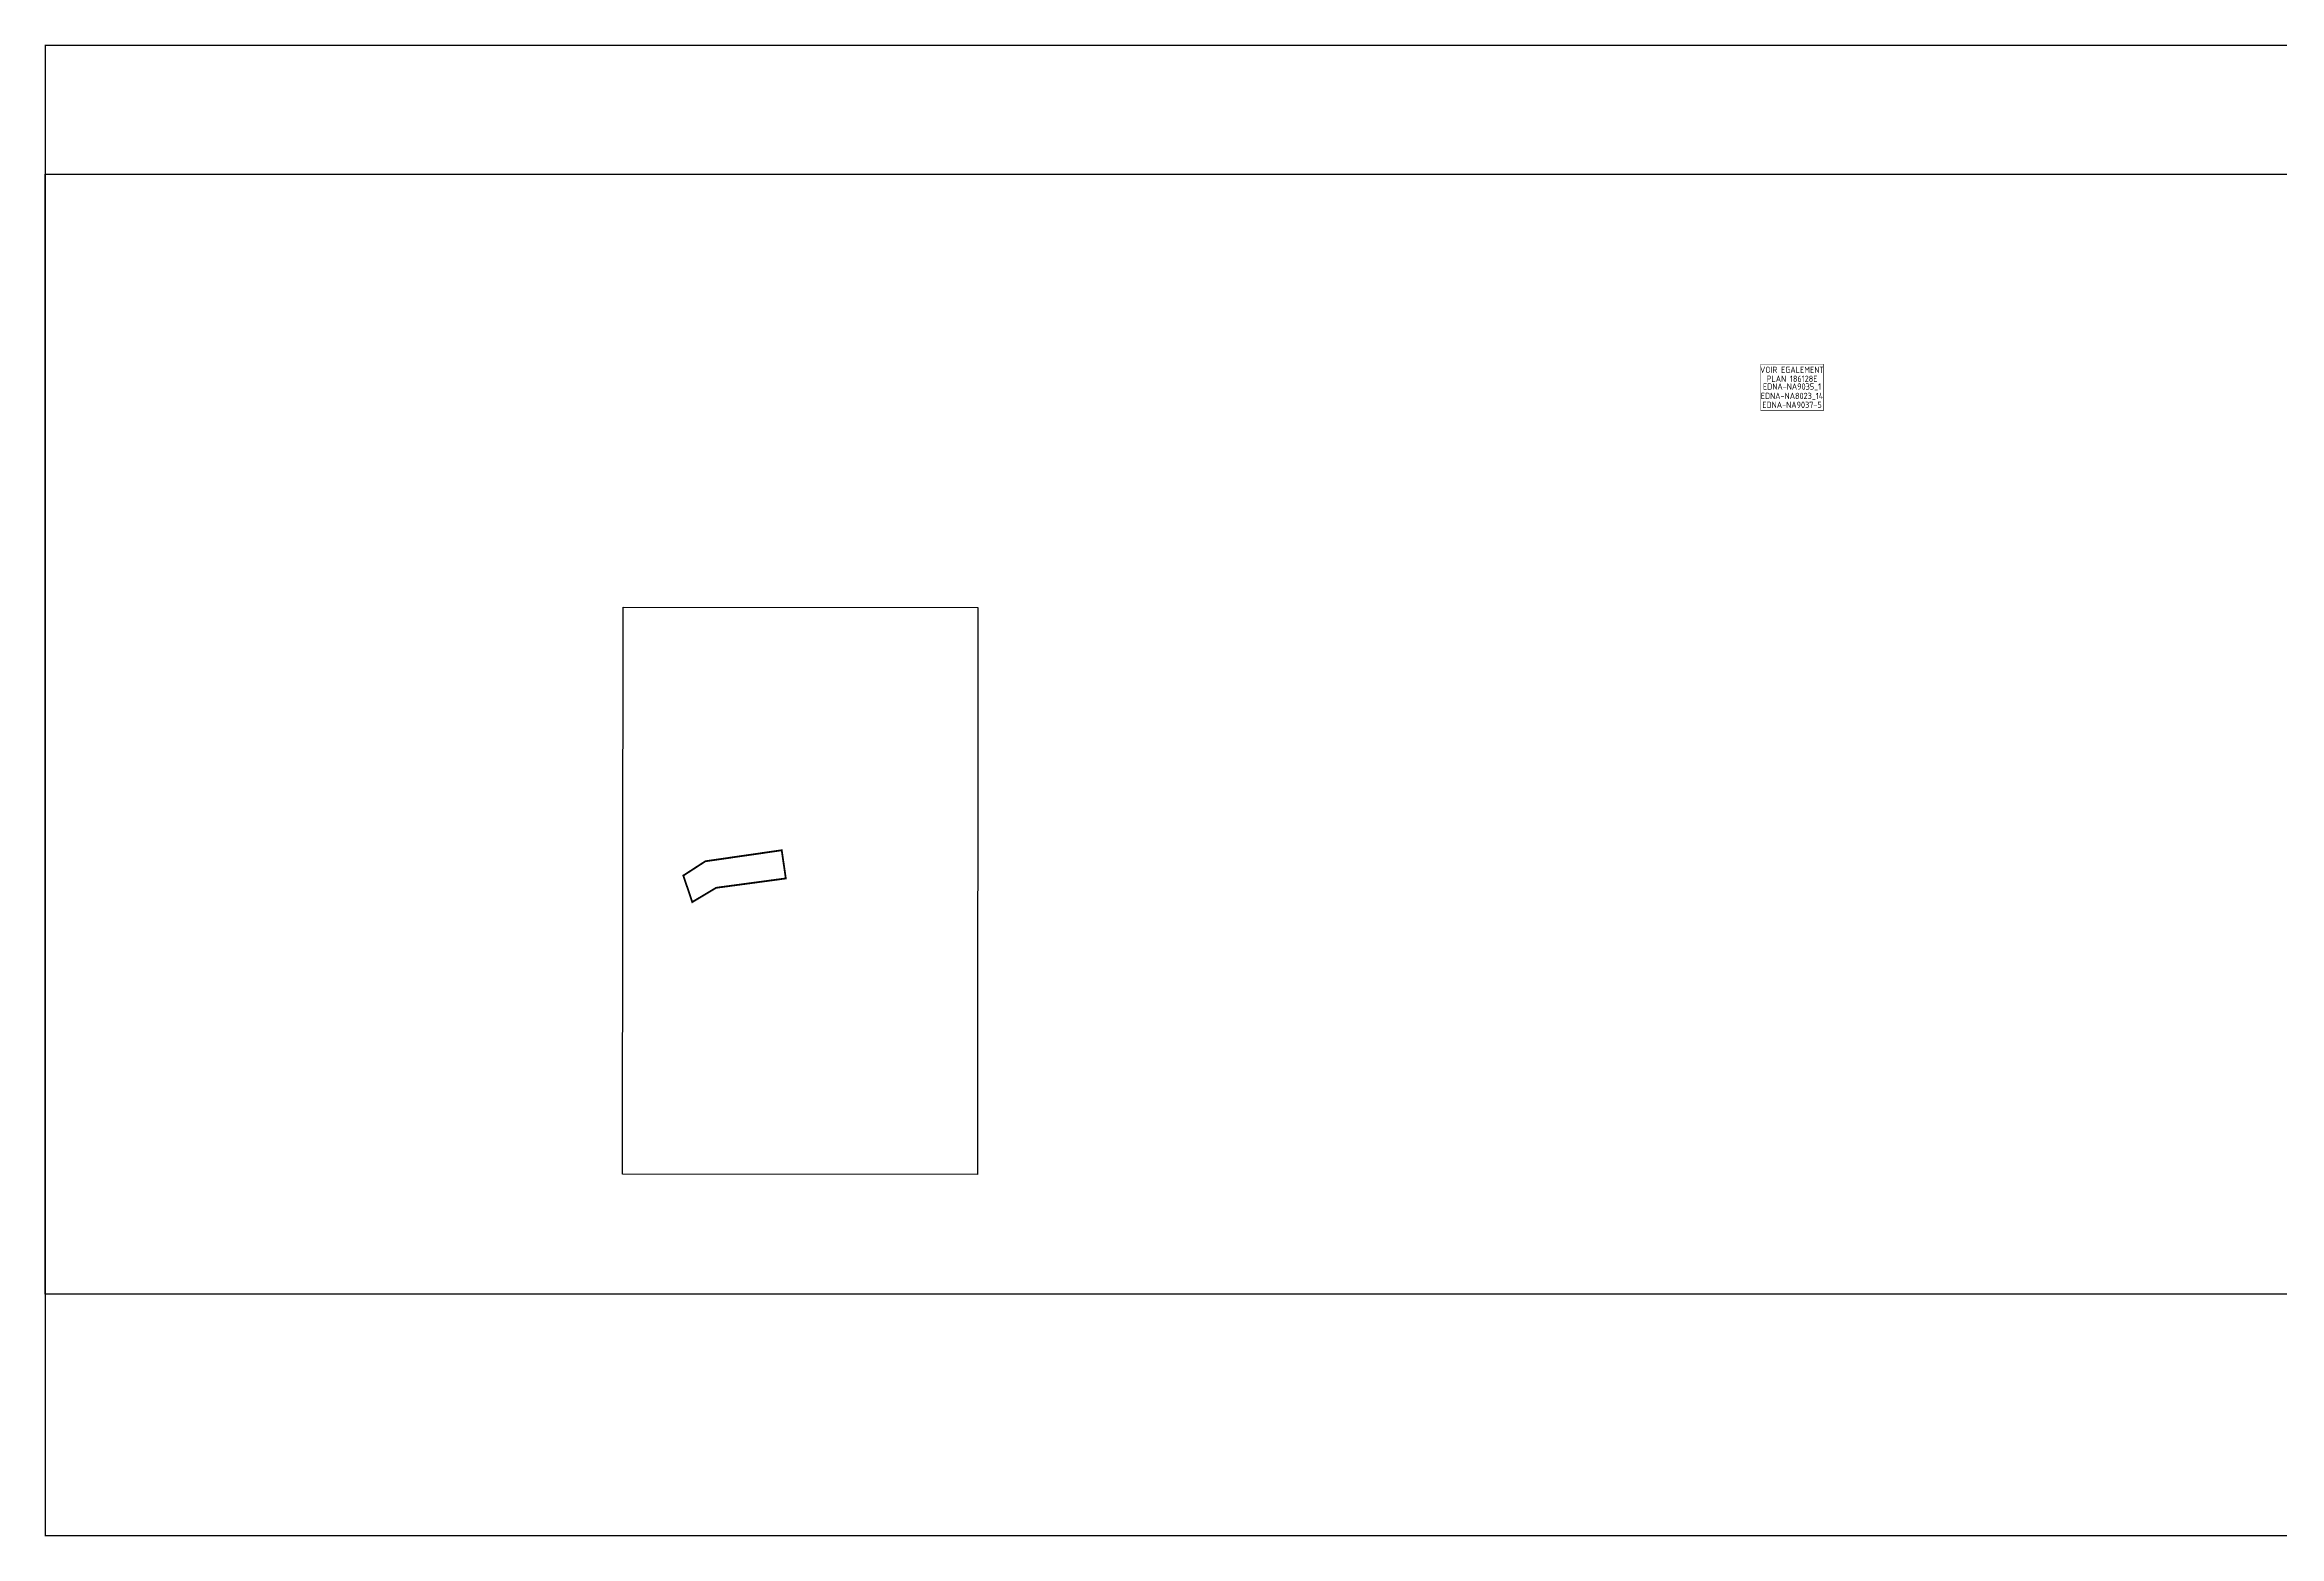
# Model space of a CAD drawing. Header units: millimetres. Extents: x 0 to 2491, y -759 to 72.
# Drawn here: x 0 to 1244, y -759 to 72 of the extents above; entities that cross this region are included whole.
import ezdxf
from ezdxf.enums import TextEntityAlignment as Align

# ---------------------------------------------------------------- set-up
doc = ezdxf.new("R2010")
doc.units = ezdxf.units.MM
for name, color, linetype in [('CARTOUCHE', 7, 'CONTINUOUS'), ('INDICATION', 7, 'CONTINUOUS'), ('RASTER', 7, 'CONTINUOUS')]:
    doc.layers.add(name, color=color, linetype=linetype)
doc.styles.add('CARTOUCHE', font='ARIAL.TTF', dxfattribs={"width": 0.85})
doc.styles.add('INDICATIONS', font='isocp.shx', dxfattribs={"width": 0.85})
doc.styles.add('ROMANS', font='romans')
picture_1 = doc.add_image_def('image1.tif', size_in_pixel=(19613, 4912))
picture_2 = doc.add_image_def('image2.tif', size_in_pixel=(3154, 1973))

# ---------------------------------------------------------------- blocks, each defined once
blk = doc.blocks.new('ORES A0')
at = {"layer": 'CARTOUCHE', "const_width": 0.7}
blk.add_lwpolyline([(0, 0), (-2491.1, 0), (-2491.1, 830), (0, 830)], close=True, dxfattribs=at)
at = {"layer": 'CARTOUCHE', "color": 7, "linetype": 'Continuous', "style": 'CARTOUCHE', "width": 0.85}
for tag, height, p in [('COM', 5, (-51.9, 82.5)), ('LOC', 4, (-51.9, 75.9)), ('RES', 4, (-51.9, 63.5))]:
    blk.add_attdef(tag, text='', height=height, dxfattribs=at).set_placement(p, align=Align.CENTER)
at = {"layer": 'CARTOUCHE', "color": 7, "linetype": 'Continuous', "style": 'ROMANS', "width": 0.5}
for tag, p in [('MD1', (-391.7, 75.5)), ('MD1-2', (-361.4, 75.5)), ('MD2', (-391.7, 69.5)), ('MD3', (-391.7, 63.5)), ('MD2-2', (-361.4, 69.5)), ('MD3-2', (-361.4, 63.5)), ('MD4', (-391.7, 57.5)), ('MD5', (-391.7, 51.5)), ('MD4-2', (-361.4, 57.5)), ('MD5-2', (-361.4, 51.5)), ('MD6', (-391.7, 45.5)), ('MD7', (-391.7, 39.5)), ('MD6-2', (-361.4, 45.5)), ('MD7-2', (-361.4, 39.5)), ('MD8', (-391.7, 33.5)), ('MD9', (-391.7, 27.5)), ('MD8-2', (-361.4, 33.5)), ('MD9-2', (-361.4, 27.5)), ('MD10', (-391.7, 21.5)), ('MD10-2', (-361.4, 21.5))]:
    blk.add_attdef(tag, p, '', height=3, dxfattribs=at)
for tag, p in [('MD1-3', (-232.7, 77)), ('MD2-3', (-232.7, 71)), ('MD3-3', (-232.7, 65)), ('MD4-3', (-232.7, 59)), ('MD5-3', (-232.7, 53)), ('MD6-3', (-232.7, 47)), ('MD7-3', (-232.7, 41)), ('MD8-3', (-232.7, 35)), ('MD9-3', (-232.7, 29)), ('MD10-3', (-232.7, 23))]:
    blk.add_attdef(tag, text='', height=3, dxfattribs=at).set_placement(p, align=Align.MIDDLE_CENTER)
at = {"layer": 'CARTOUCHE', "color": 7, "linetype": 'Continuous', "style": 'ROMANS'}
blk.add_attdef('OBJ1', text='', height=1.5, dxfattribs=at).set_placement((-51.9, 71.7), align=Align.CENTER)
for tag, p in [('ECH', (-56.2, 55.2)), ('DAT', (-56.2, 48.6)), ('DES', (-56.2, 42))]:
    blk.add_attdef(tag, p, '', height=3, dxfattribs=at)
at = {"layer": 'CARTOUCHE', "color": 7, "linetype": 'Continuous', "style": 'CARTOUCHE', "width": 0.8}
blk.add_attdef('NUM', text='', height=10, dxfattribs=at).set_placement((-51.9, 30), align=Align.MIDDLE)

msp = doc.modelspace()

# ---------------------------------------------------------------- linework, layer by layer
at = {"layer": 'INDICATION', "const_width": 0.25}
msp.add_lwpolyline([(955.13, -105.76), (989.88, -105.76), (989.88, -131.7), (955.13, -131.7)], close=True, dxfattribs=at)
at = {"layer": 'INDICATION', "const_width": 1, "flags": 128}
msp.add_lwpolyline([(355.19, -390.61), (367.47, -382.65), (409.98, -376.51), (412.25, -392.21), (373.45, -397.42), (360.17, -405.38), (355.19, -390.61)], dxfattribs=at)

# ---------------------------------------------------------------- block references
at = {"layer": 'CARTOUCHE'}
msp.add_blockref('ORES A0', (2491.11, -758.24), dxfattribs=at)

# ---------------------------------------------------------------- texts
at = {"layer": 'INDICATION', "style": 'INDICATIONS', "width": 0.85}
for s, p in [('VOIR EGALEMENT', (972.44, -110.68)), ('EDNA-NA8023_14', (972.44, -125.25)), ('EDNA-NA9035_1', (972.44, -120.02)), ('PLAN 186128E', (972.44, -115.7)), ('EDNA-NA9037-5', (972.44, -130.21))]:
    msp.add_text(s, height=3.5, dxfattribs=at).set_placement(p, align=Align.CENTER)

# ---------------------------------------------------------------- pictures from other files: only their frames are drawn
at = {"layer": 'RASTER'}
image = msp.add_image(picture_1, insert=(0, -623.82), size_in_units=(2490.85, 623.82), rotation=0, dxfattribs=at)
image.dxf.flags = 11
at = {"layer": 'RASTER', "color": 252}
image = msp.add_image(picture_2, insert=(518.91, -557.03), size_in_units=(315.72, 197.5), rotation=89.94982, dxfattribs=at)
image.dxf.flags = 11

doc.saveas('drawing.dxf')
